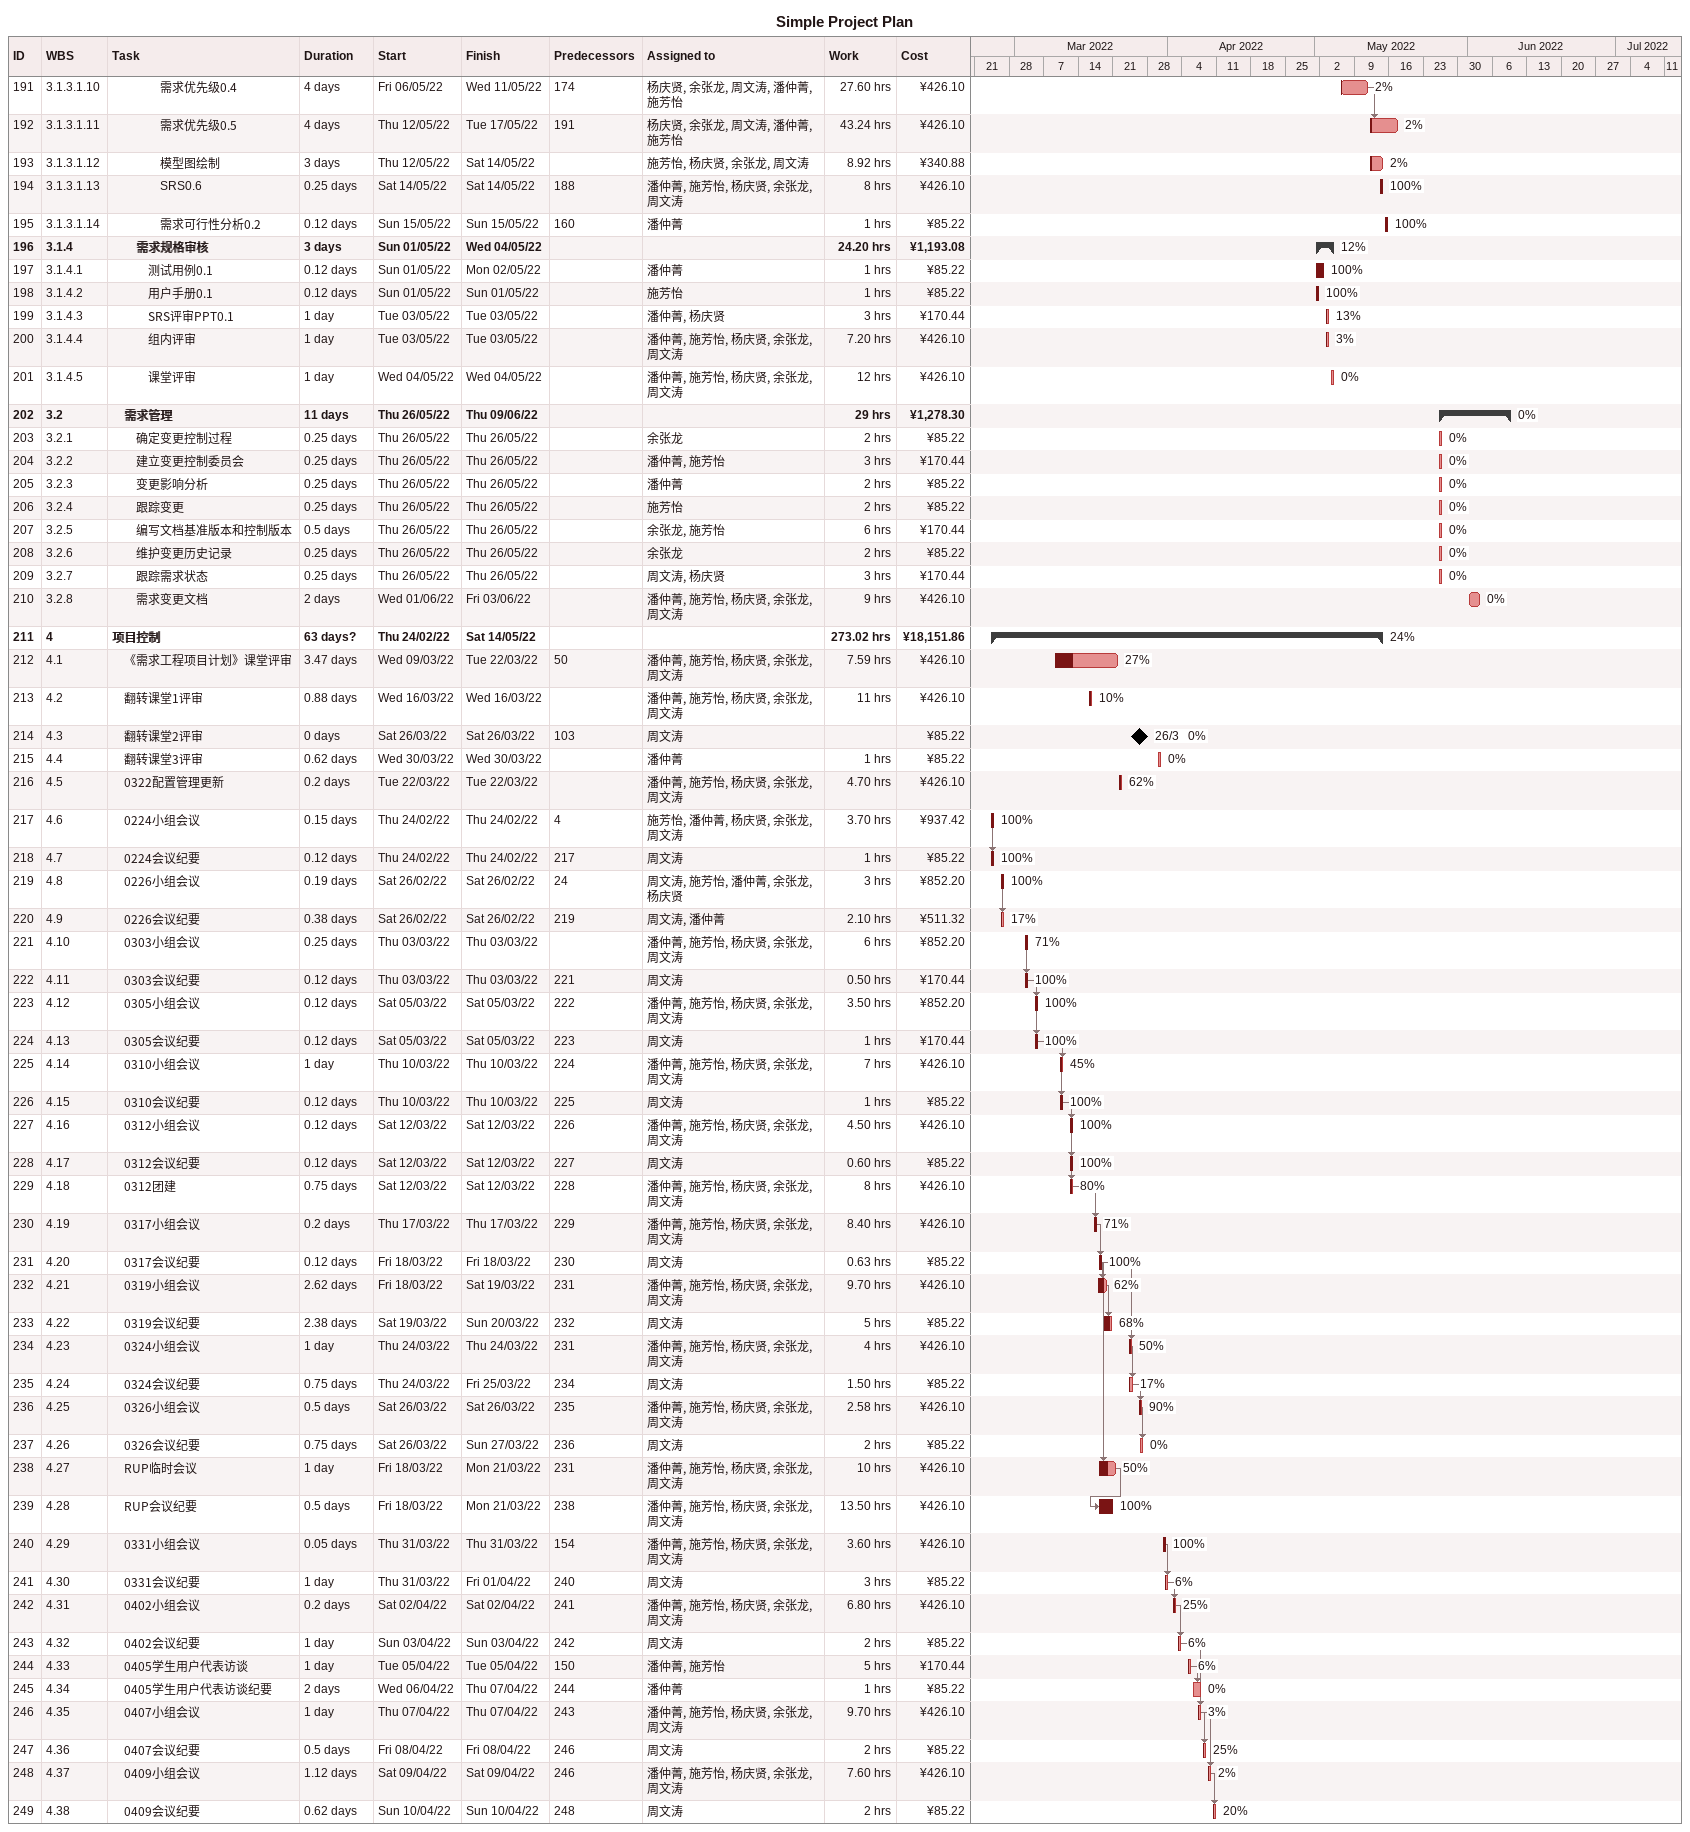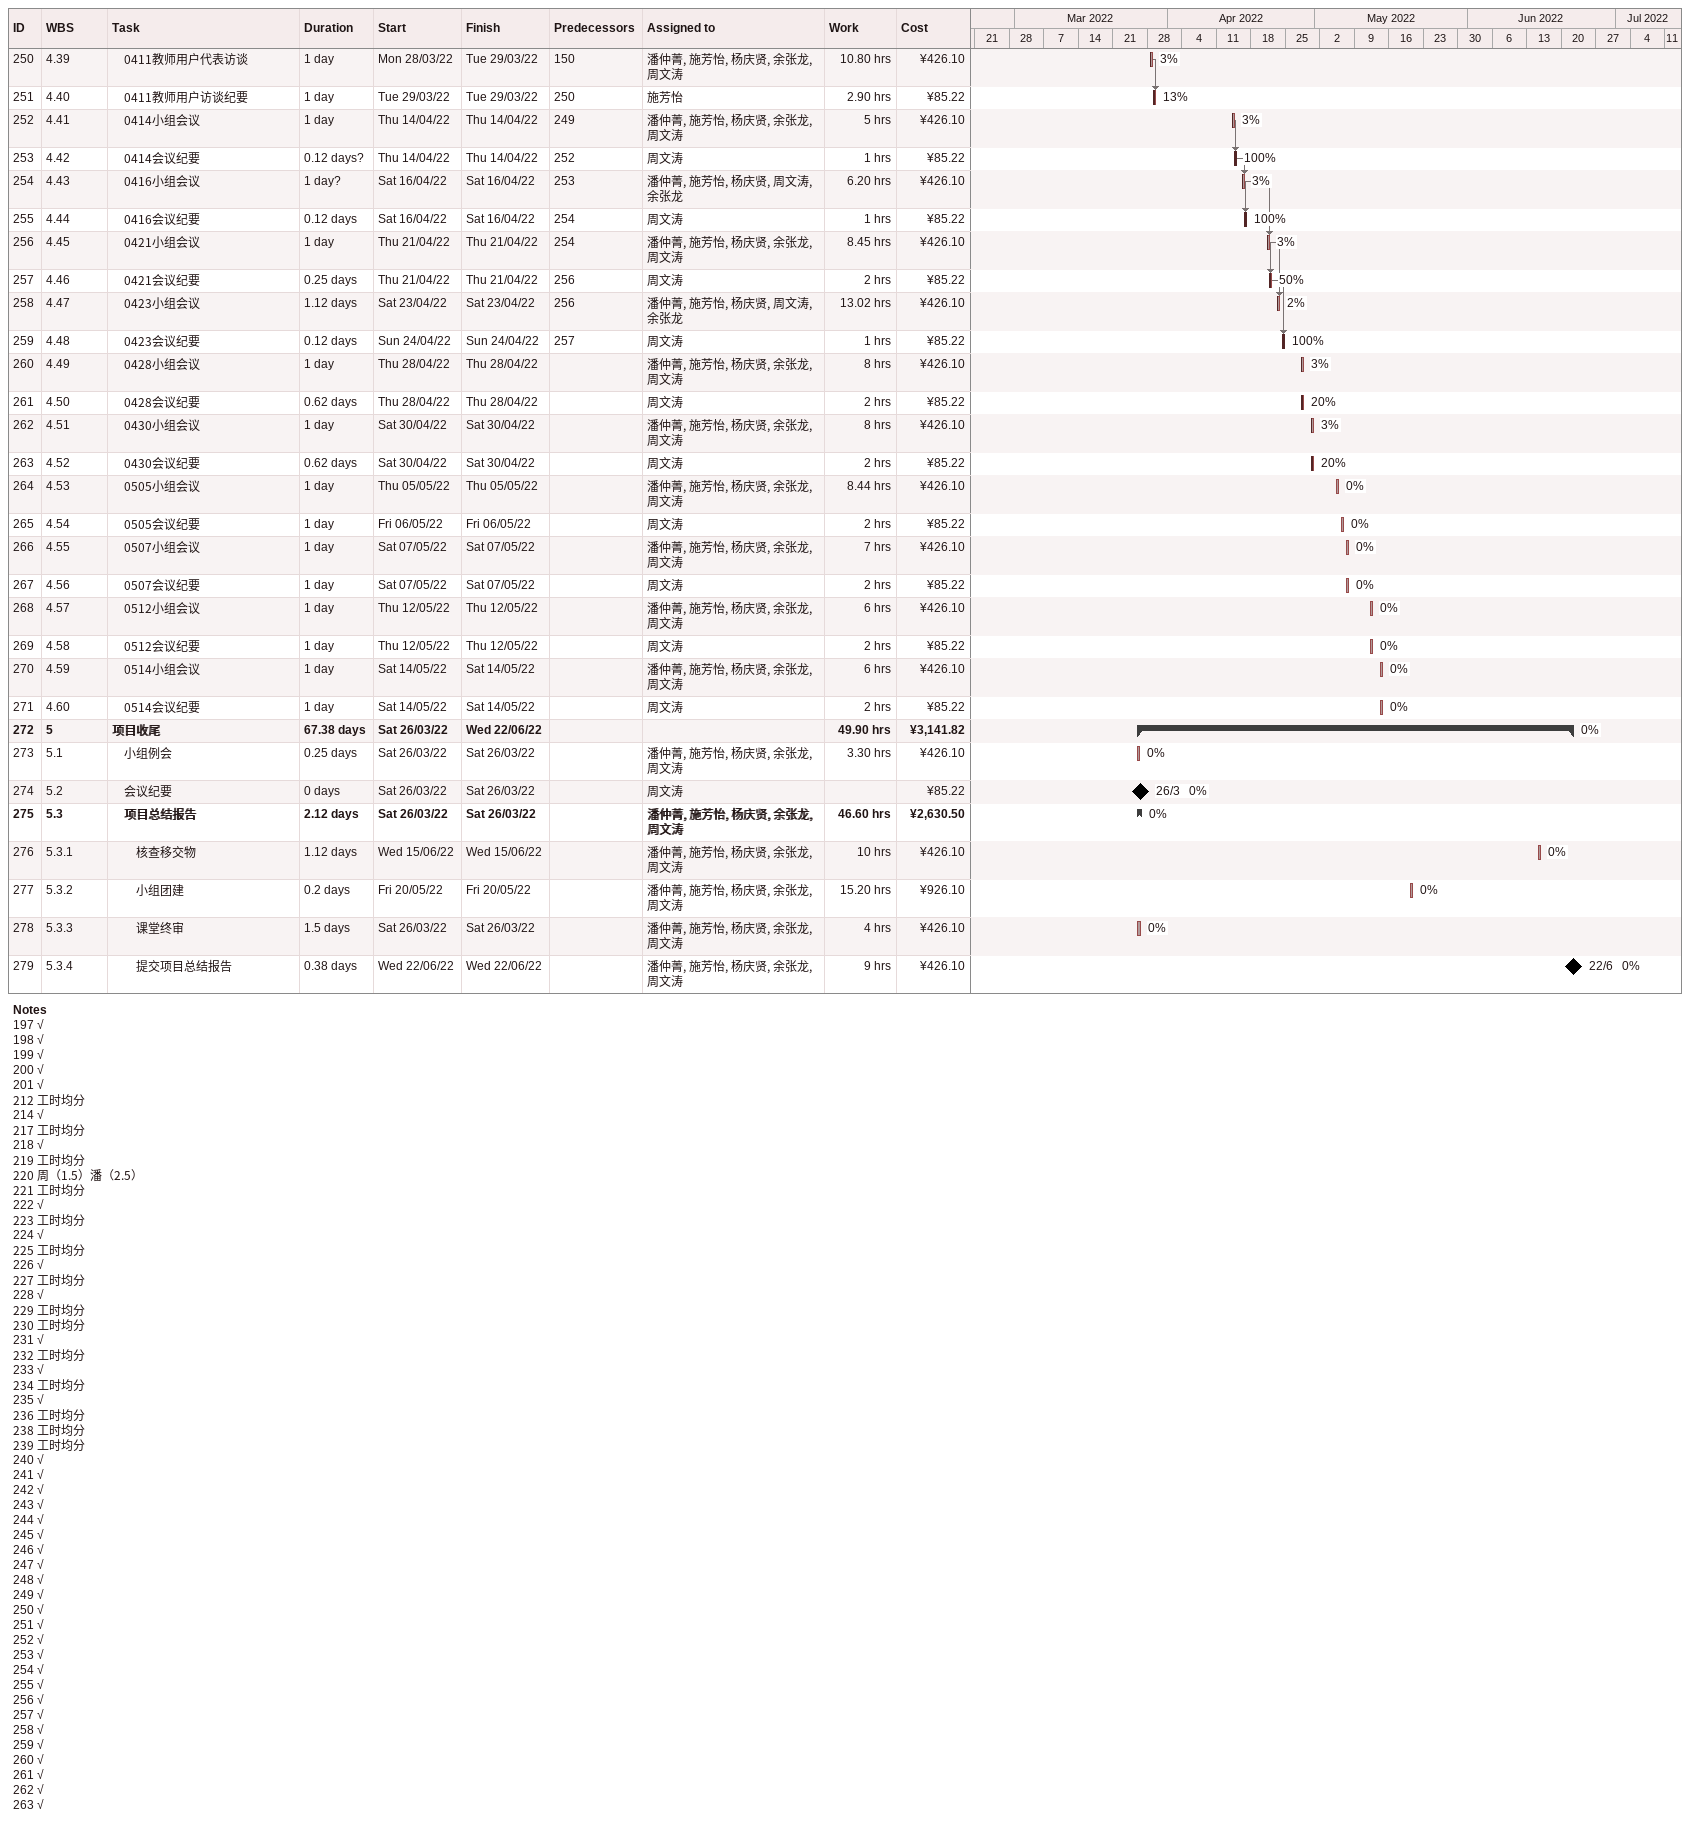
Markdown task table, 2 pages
Simple Project Plan

| ID | WBS | Task | Duration | Start | Finish | Predecessors | Resources | % complete | Work (h) | Cost (¥) |
|---|---|---|---|---|---|---|---|---|---|---|
| 191 | 3.1.3.1.10 | 需求优先级0.4 | 4d | 2022-05-06 | 2022-05-11 | 174 | 杨庆贤, 余张龙, 周文涛, 潘仲菁, 施芳怡 | 2 | 27.60 | 426.10 |
| 192 | 3.1.3.1.11 | 需求优先级0.5 | 4d | 2022-05-12 | 2022-05-17 | 191 | 杨庆贤, 余张龙, 周文涛, 潘仲菁, 施芳怡 | 2 | 43.24 | 426.10 |
| 193 | 3.1.3.1.12 | 模型图绘制 | 3d | 2022-05-12 | 2022-05-14 |  | 施芳怡, 杨庆贤, 余张龙, 周文涛 | 2 | 8.92 | 340.88 |
| 194 | 3.1.3.1.13 | SRS0.6 | 0.25d | 2022-05-14 | 2022-05-14 | 188 | 潘仲菁, 施芳怡, 杨庆贤, 余张龙, 周文涛 | 100 | 8 | 426.10 |
| 195 | 3.1.3.1.14 | 需求可行性分析0.2 | 0.12d | 2022-05-15 | 2022-05-15 | 160 | 潘仲菁 | 100 | 1 | 85.22 |
| 196 | 3.1.4 | **需求规格审核** | 3d | 2022-05-01 | 2022-05-04 |  |  | 12 | 24.20 | 1193.08 |
| 197 | 3.1.4.1 | 测试用例0.1 | 0.12d | 2022-05-01 | 2022-05-02 |  | 潘仲菁 | 100 | 1 | 85.22 |
| 198 | 3.1.4.2 | 用户手册0.1 | 0.12d | 2022-05-01 | 2022-05-01 |  | 施芳怡 | 100 | 1 | 85.22 |
| 199 | 3.1.4.3 | SRS评审PPT0.1 | 1d | 2022-05-03 | 2022-05-03 |  | 潘仲菁, 杨庆贤 | 13 | 3 | 170.44 |
| 200 | 3.1.4.4 | 组内评审 | 1d | 2022-05-03 | 2022-05-03 |  | 潘仲菁, 施芳怡, 杨庆贤, 余张龙, 周文涛 | 3 | 7.20 | 426.10 |
| 201 | 3.1.4.5 | 课堂评审 | 1d | 2022-05-04 | 2022-05-04 |  | 潘仲菁, 施芳怡, 杨庆贤, 余张龙, 周文涛 | 0 | 12 | 426.10 |
| 202 | 3.2 | **需求管理** | 11d | 2022-05-26 | 2022-06-09 |  |  | 0 | 29 | 1278.30 |
| 203 | 3.2.1 | 确定变更控制过程 | 0.25d | 2022-05-26 | 2022-05-26 |  | 余张龙 | 0 | 2 | 85.22 |
| 204 | 3.2.2 | 建立变更控制委员会 | 0.25d | 2022-05-26 | 2022-05-26 |  | 潘仲菁, 施芳怡 | 0 | 3 | 170.44 |
| 205 | 3.2.3 | 变更影响分析 | 0.25d | 2022-05-26 | 2022-05-26 |  | 潘仲菁 | 0 | 2 | 85.22 |
| 206 | 3.2.4 | 跟踪变更 | 0.25d | 2022-05-26 | 2022-05-26 |  | 施芳怡 | 0 | 2 | 85.22 |
| 207 | 3.2.5 | 编写文档基准版本和控制版本 | 0.5d | 2022-05-26 | 2022-05-26 |  | 余张龙, 施芳怡 | 0 | 6 | 170.44 |
| 208 | 3.2.6 | 维护变更历史记录 | 0.25d | 2022-05-26 | 2022-05-26 |  | 余张龙 | 0 | 2 | 85.22 |
| 209 | 3.2.7 | 跟踪需求状态 | 0.25d | 2022-05-26 | 2022-05-26 |  | 周文涛, 杨庆贤 | 0 | 3 | 170.44 |
| 210 | 3.2.8 | 需求变更文档 | 2d | 2022-06-01 | 2022-06-03 |  | 潘仲菁, 施芳怡, 杨庆贤, 余张龙, 周文涛 | 0 | 9 | 426.10 |
| 211 | 4 | **项目控制** | 63d? | 2022-02-24 | 2022-05-14 |  |  | 24 | 273.02 | 18151.86 |
| 212 | 4.1 | 《需求工程项目计划》课堂评审 | 3.47d | 2022-03-09 | 2022-03-22 | 50 | 潘仲菁, 施芳怡, 杨庆贤, 余张龙, 周文涛 | 27 | 7.59 | 426.10 |
| 213 | 4.2 | 翻转课堂1评审 | 0.88d | 2022-03-16 | 2022-03-16 |  | 潘仲菁, 施芳怡, 杨庆贤, 余张龙, 周文涛 | 10 | 11 | 426.10 |
| 214 | 4.3 | 翻转课堂2评审 | 0d | 2022-03-26 | 2022-03-26 | 103 | 周文涛 | 0 |  | 85.22 |
| 215 | 4.4 | 翻转课堂3评审 | 0.62d | 2022-03-30 | 2022-03-30 |  | 潘仲菁 | 0 | 1 | 85.22 |
| 216 | 4.5 | 0322配置管理更新 | 0.2d | 2022-03-22 | 2022-03-22 |  | 潘仲菁, 施芳怡, 杨庆贤, 余张龙, 周文涛 | 62 | 4.70 | 426.10 |
| 217 | 4.6 | 0224小组会议 | 0.15d | 2022-02-24 | 2022-02-24 | 4 | 施芳怡, 潘仲菁, 杨庆贤, 余张龙, 周文涛 | 100 | 3.70 | 937.42 |
| 218 | 4.7 | 0224会议纪要 | 0.12d | 2022-02-24 | 2022-02-24 | 217 | 周文涛 | 100 | 1 | 85.22 |
| 219 | 4.8 | 0226小组会议 | 0.19d | 2022-02-26 | 2022-02-26 | 24 | 周文涛, 施芳怡, 潘仲菁, 余张龙, 杨庆贤 | 100 | 3 | 852.20 |
| 220 | 4.9 | 0226会议纪要 | 0.38d | 2022-02-26 | 2022-02-26 | 219 | 周文涛, 潘仲菁 | 17 | 2.10 | 511.32 |
| 221 | 4.10 | 0303小组会议 | 0.25d | 2022-03-03 | 2022-03-03 |  | 潘仲菁, 施芳怡, 杨庆贤, 余张龙, 周文涛 | 71 | 6 | 852.20 |
| 222 | 4.11 | 0303会议纪要 | 0.12d | 2022-03-03 | 2022-03-03 | 221 | 周文涛 | 100 | 0.50 | 170.44 |
| 223 | 4.12 | 0305小组会议 | 0.12d | 2022-03-05 | 2022-03-05 | 222 | 潘仲菁, 施芳怡, 杨庆贤, 余张龙, 周文涛 | 100 | 3.50 | 852.20 |
| 224 | 4.13 | 0305会议纪要 | 0.12d | 2022-03-05 | 2022-03-05 | 223 | 周文涛 | 100 | 1 | 170.44 |
| 225 | 4.14 | 0310小组会议 | 1d | 2022-03-10 | 2022-03-10 | 224 | 潘仲菁, 施芳怡, 杨庆贤, 余张龙, 周文涛 | 45 | 7 | 426.10 |
| 226 | 4.15 | 0310会议纪要 | 0.12d | 2022-03-10 | 2022-03-10 | 225 | 周文涛 | 100 | 1 | 85.22 |
| 227 | 4.16 | 0312小组会议 | 0.12d | 2022-03-12 | 2022-03-12 | 226 | 潘仲菁, 施芳怡, 杨庆贤, 余张龙, 周文涛 | 100 | 4.50 | 426.10 |
| 228 | 4.17 | 0312会议纪要 | 0.12d | 2022-03-12 | 2022-03-12 | 227 | 周文涛 | 100 | 0.60 | 85.22 |
| 229 | 4.18 | 0312团建 | 0.75d | 2022-03-12 | 2022-03-12 | 228 | 潘仲菁, 施芳怡, 杨庆贤, 余张龙, 周文涛 | 80 | 8 | 426.10 |
| 230 | 4.19 | 0317小组会议 | 0.2d | 2022-03-17 | 2022-03-17 | 229 | 潘仲菁, 施芳怡, 杨庆贤, 余张龙, 周文涛 | 71 | 8.40 | 426.10 |
| 231 | 4.20 | 0317会议纪要 | 0.12d | 2022-03-18 | 2022-03-18 | 230 | 周文涛 | 100 | 0.63 | 85.22 |
| 232 | 4.21 | 0319小组会议 | 2.62d | 2022-03-18 | 2022-03-19 | 231 | 潘仲菁, 施芳怡, 杨庆贤, 余张龙, 周文涛 | 62 | 9.70 | 426.10 |
| 233 | 4.22 | 0319会议纪要 | 2.38d | 2022-03-19 | 2022-03-20 | 232 | 周文涛 | 68 | 5 | 85.22 |
| 234 | 4.23 | 0324小组会议 | 1d | 2022-03-24 | 2022-03-24 | 231 | 潘仲菁, 施芳怡, 杨庆贤, 余张龙, 周文涛 | 50 | 4 | 426.10 |
| 235 | 4.24 | 0324会议纪要 | 0.75d | 2022-03-24 | 2022-03-25 | 234 | 周文涛 | 17 | 1.50 | 85.22 |
| 236 | 4.25 | 0326小组会议 | 0.5d | 2022-03-26 | 2022-03-26 | 235 | 潘仲菁, 施芳怡, 杨庆贤, 余张龙, 周文涛 | 90 | 2.58 | 426.10 |
| 237 | 4.26 | 0326会议纪要 | 0.75d | 2022-03-26 | 2022-03-27 | 236 | 周文涛 | 0 | 2 | 85.22 |
| 238 | 4.27 | RUP临时会议 | 1d | 2022-03-18 | 2022-03-21 | 231 | 潘仲菁, 施芳怡, 杨庆贤, 余张龙, 周文涛 | 50 | 10 | 426.10 |
| 239 | 4.28 | RUP会议纪要 | 0.5d | 2022-03-18 | 2022-03-21 | 238 | 潘仲菁, 施芳怡, 杨庆贤, 余张龙, 周文涛 | 100 | 13.50 | 426.10 |
| 240 | 4.29 | 0331小组会议 | 0.05d | 2022-03-31 | 2022-03-31 | 154 | 潘仲菁, 施芳怡, 杨庆贤, 余张龙, 周文涛 | 100 | 3.60 | 426.10 |
| 241 | 4.30 | 0331会议纪要 | 1d | 2022-03-31 | 2022-04-01 | 240 | 周文涛 | 6 | 3 | 85.22 |
| 242 | 4.31 | 0402小组会议 | 0.2d | 2022-04-02 | 2022-04-02 | 241 | 潘仲菁, 施芳怡, 杨庆贤, 余张龙, 周文涛 | 25 | 6.80 | 426.10 |
| 243 | 4.32 | 0402会议纪要 | 1d | 2022-04-03 | 2022-04-03 | 242 | 周文涛 | 6 | 2 | 85.22 |
| 244 | 4.33 | 0405学生用户代表访谈 | 1d | 2022-04-05 | 2022-04-05 | 150 | 潘仲菁, 施芳怡 | 6 | 5 | 170.44 |
| 245 | 4.34 | 0405学生用户代表访谈纪要 | 2d | 2022-04-06 | 2022-04-07 | 244 | 潘仲菁 | 0 | 1 | 85.22 |
| 246 | 4.35 | 0407小组会议 | 1d | 2022-04-07 | 2022-04-07 | 243 | 潘仲菁, 施芳怡, 杨庆贤, 余张龙, 周文涛 | 3 | 9.70 | 426.10 |
| 247 | 4.36 | 0407会议纪要 | 0.5d | 2022-04-08 | 2022-04-08 | 246 | 周文涛 | 25 | 2 | 85.22 |
| 248 | 4.37 | 0409小组会议 | 1.12d | 2022-04-09 | 2022-04-09 | 246 | 潘仲菁, 施芳怡, 杨庆贤, 余张龙, 周文涛 | 2 | 7.60 | 426.10 |
| 249 | 4.38 | 0409会议纪要 | 0.62d | 2022-04-10 | 2022-04-10 | 248 | 周文涛 | 20 | 2 | 85.22 |
| 250 | 4.39 | 0411教师用户代表访谈 | 1d | 2022-03-28 | 2022-03-29 | 150 | 潘仲菁, 施芳怡, 杨庆贤, 余张龙, 周文涛 | 3 | 10.80 | 426.10 |
| 251 | 4.40 | 0411教师用户访谈纪要 | 1d | 2022-03-29 | 2022-03-29 | 250 | 施芳怡 | 13 | 2.90 | 85.22 |
| 252 | 4.41 | 0414小组会议 | 1d | 2022-04-14 | 2022-04-14 | 249 | 潘仲菁, 施芳怡, 杨庆贤, 余张龙, 周文涛 | 3 | 5 | 426.10 |
| 253 | 4.42 | 0414会议纪要 | 0.12d? | 2022-04-14 | 2022-04-14 | 252 | 周文涛 | 100 | 1 | 85.22 |
| 254 | 4.43 | 0416小组会议 | 1d? | 2022-04-16 | 2022-04-16 | 253 | 潘仲菁, 施芳怡, 杨庆贤, 周文涛, 余张龙 | 3 | 6.20 | 426.10 |
| 255 | 4.44 | 0416会议纪要 | 0.12d | 2022-04-16 | 2022-04-16 | 254 | 周文涛 | 100 | 1 | 85.22 |
| 256 | 4.45 | 0421小组会议 | 1d | 2022-04-21 | 2022-04-21 | 254 | 潘仲菁, 施芳怡, 杨庆贤, 余张龙, 周文涛 | 3 | 8.45 | 426.10 |
| 257 | 4.46 | 0421会议纪要 | 0.25d | 2022-04-21 | 2022-04-21 | 256 | 周文涛 | 50 | 2 | 85.22 |
| 258 | 4.47 | 0423小组会议 | 1.12d | 2022-04-23 | 2022-04-23 | 256 | 潘仲菁, 施芳怡, 杨庆贤, 周文涛, 余张龙 | 2 | 13.02 | 426.10 |
| 259 | 4.48 | 0423会议纪要 | 0.12d | 2022-04-24 | 2022-04-24 | 257 | 周文涛 | 100 | 1 | 85.22 |
| 260 | 4.49 | 0428小组会议 | 1d | 2022-04-28 | 2022-04-28 |  | 潘仲菁, 施芳怡, 杨庆贤, 余张龙, 周文涛 | 3 | 8 | 426.10 |
| 261 | 4.50 | 0428会议纪要 | 0.62d | 2022-04-28 | 2022-04-28 |  | 周文涛 | 20 | 2 | 85.22 |
| 262 | 4.51 | 0430小组会议 | 1d | 2022-04-30 | 2022-04-30 |  | 潘仲菁, 施芳怡, 杨庆贤, 余张龙, 周文涛 | 3 | 8 | 426.10 |
| 263 | 4.52 | 0430会议纪要 | 0.62d | 2022-04-30 | 2022-04-30 |  | 周文涛 | 20 | 2 | 85.22 |
| 264 | 4.53 | 0505小组会议 | 1d | 2022-05-05 | 2022-05-05 |  | 潘仲菁, 施芳怡, 杨庆贤, 余张龙, 周文涛 | 0 | 8.44 | 426.10 |
| 265 | 4.54 | 0505会议纪要 | 1d | 2022-05-06 | 2022-05-06 |  | 周文涛 | 0 | 2 | 85.22 |
| 266 | 4.55 | 0507小组会议 | 1d | 2022-05-07 | 2022-05-07 |  | 潘仲菁, 施芳怡, 杨庆贤, 余张龙, 周文涛 | 0 | 7 | 426.10 |
| 267 | 4.56 | 0507会议纪要 | 1d | 2022-05-07 | 2022-05-07 |  | 周文涛 | 0 | 2 | 85.22 |
| 268 | 4.57 | 0512小组会议 | 1d | 2022-05-12 | 2022-05-12 |  | 潘仲菁, 施芳怡, 杨庆贤, 余张龙, 周文涛 | 0 | 6 | 426.10 |
| 269 | 4.58 | 0512会议纪要 | 1d | 2022-05-12 | 2022-05-12 |  | 周文涛 | 0 | 2 | 85.22 |
| 270 | 4.59 | 0514小组会议 | 1d | 2022-05-14 | 2022-05-14 |  | 潘仲菁, 施芳怡, 杨庆贤, 余张龙, 周文涛 | 0 | 6 | 426.10 |
| 271 | 4.60 | 0514会议纪要 | 1d | 2022-05-14 | 2022-05-14 |  | 周文涛 | 0 | 2 | 85.22 |
| 272 | 5 | **项目收尾** | 67.38d | 2022-03-26 | 2022-06-22 |  |  | 0 | 49.90 | 3141.82 |
| 273 | 5.1 | 小组例会 | 0.25d | 2022-03-26 | 2022-03-26 |  | 潘仲菁, 施芳怡, 杨庆贤, 余张龙, 周文涛 | 0 | 3.30 | 426.10 |
| 274 | 5.2 | 会议纪要 | 0d | 2022-03-26 | 2022-03-26 |  | 周文涛 | 0 |  | 85.22 |
| 275 | 5.3 | **项目总结报告** | 2.12d | 2022-03-26 | 2022-03-26 |  | 潘仲菁, 施芳怡, 杨庆贤, 余张龙, 周文涛 | 0 | 46.60 | 2630.50 |
| 276 | 5.3.1 | 核查移交物 | 1.12d | 2022-06-15 | 2022-06-15 |  | 潘仲菁, 施芳怡, 杨庆贤, 余张龙, 周文涛 | 0 | 10 | 426.10 |
| 277 | 5.3.2 | 小组团建 | 0.2d | 2022-05-20 | 2022-05-20 |  | 潘仲菁, 施芳怡, 杨庆贤, 余张龙, 周文涛 | 0 | 15.20 | 926.10 |
| 278 | 5.3.3 | 课堂终审 | 1.5d | 2022-03-26 | 2022-03-26 |  | 潘仲菁, 施芳怡, 杨庆贤, 余张龙, 周文涛 | 0 | 4 | 426.10 |
| 279 | 5.3.4 | 提交项目总结报告 | 0.38d | 2022-06-22 | 2022-06-22 |  | 潘仲菁, 施芳怡, 杨庆贤, 余张龙, 周文涛 | 0 | 9 | 426.10 |

Notes
- 197: √
- 198: √
- 199: √
- 200: √
- 201: √
- 212: 工时均分
- 214: √
- 217: 工时均分
- 218: √
- 219: 工时均分
- 220: 周（1.5）潘（2.5）
- 221: 工时均分
- 222: √
- 223: 工时均分
- 224: √
- 225: 工时均分
- 226: √
- 227: 工时均分
- 228: √
- 229: 工时均分
- 230: 工时均分
- 231: √
- 232: 工时均分
- 233: √
- 234: 工时均分
- 235: √
- 236: 工时均分
- 238: 工时均分
- 239: 工时均分
- 240: √
- 241: √
- 242: √
- 243: √
- 244: √
- 245: √
- 246: √
- 247: √
- 248: √
- 249: √
- 250: √
- 251: √
- 252: √
- 253: √
- 254: √
- 255: √
- 256: √
- 257: √
- 258: √
- 259: √
- 260: √
- 261: √
- 262: √
- 263: √
